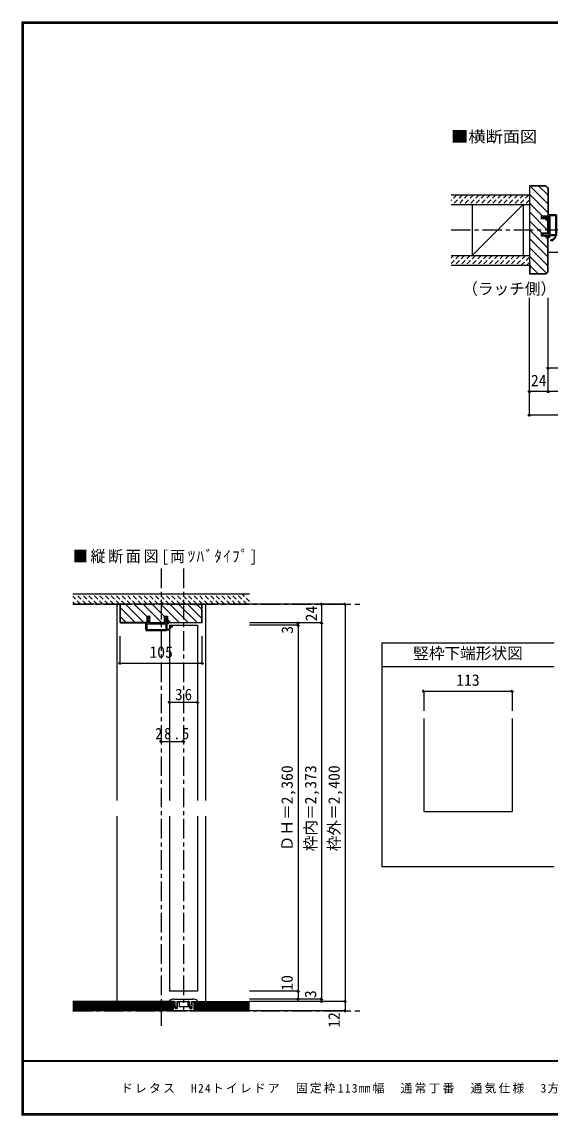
# Model space of a CAD drawing. Units: millimetres at full size, sheet at 1:5. Extents: x -973 to 977, y -718 to 696.
# Drawn here: x -973 to -299, y -701 to 696 of the extents above; entities that cross this region are included whole.
import ezdxf
from ezdxf.enums import TextEntityAlignment as Align

# ---------------------------------------------------------------- set-up
doc = ezdxf.new("R2010")
doc.units = ezdxf.units.MM
doc.header["$LTSCALE"] = 5
doc.header["$PDMODE"] = 32
doc.header["$PDSIZE"] = 2.5
doc.linetypes.add('CHAIN1', pattern=[8, 5, -1, 1, -1])
doc.linetypes.add('DASHED1', pattern=[1.8, 1.2, -0.6])
for name, color, linetype in [('0-0_補助線', 7, 'Continuous'), ('0-1_通り芯', 4, 'CHAIN1'), ('0-3_仕上げ', 7, 'Continuous'), ('0-4_枠', 3, 'Continuous'), ('0-6_扉', 6, 'Continuous'), ('0-7_金物', 7, 'Continuous'), ('0-A_文字', 3, 'Continuous'), ('0-B_寸法', 4, 'DASHED1'), ('0-C_ハッチ', 4, 'Continuous'), ('F-1_枠', 6, 'Continuous'), ('F-A_文字', 7, 'Continuous')]:
    doc.layers.add(name, color=color, linetype=linetype)
doc.styles.add('ＭＳ ゴシック', font='')
doc.styles.get('ＭＳ ゴシック').set_extended_font_data('MS Gothic')

# ---------------------------------------------------------------- blocks, each defined once
blk = doc.blocks.new('2')
at = {"layer": '0-0_補助線'}
for p, q in [((-9.846, -9.622), (-9.846, 15.078)), ((-8.846, 16.078), (0.354, 16.078)), ((-8.846, 15.878), (0.637, 15.878)), ((-8.446, 14.378), (-8.446, -8.922)), ((-8.146, 14.678), (-1.546, 14.678)), ((-1.246, 14.378), (-1.246, -8.922)), ((0.154, 11.653), (2.154, 11.653)), ((0.154, 11.653), (0.154, -8.497)), ((2.154, 10.953), (2.154, 11.653)), ((3.154, 11.653), (2.512, 10.83)), ((3.154, 11.653), (6.154, 11.653)), ((4.154, 13.753), (4.154, 13.053)), ((5.154, 13.053), (4.512, 13.876)), ((7.154, 13.053), (5.154, 13.053)), ((6.154, 10.953), (6.154, 11.653)), ((7.558, 12.258), (6.516, 10.835)), ((-1.48, -10.622), (-8.846, -10.622)), ((-1.546, -9.222), (-8.146, -9.222)), ((-1.189, -10.85), (-0.732, -12.694)), ((0.354, -12.922), (-0.441, -12.922)), ((0.154, -8.497), (2.154, -8.497)), ((4.154, -9.897), (0.154, -9.897)), ((0.154, -9.897), (0.154, -10.622)), ((0.154, -10.622), (0.645, -12.548)), ((2.154, -7.797), (2.154, -8.497)), ((3.154, -8.497), (2.512, -7.674)), ((3.154, -8.497), (6.154, -8.497)), ((4.154, -10.597), (4.154, -9.897)), ((5.154, -9.897), (4.512, -10.72)), ((7.154, -9.897), (5.154, -9.897)), ((6.154, -7.797), (6.154, -8.497)), ((7.558, -9.101), (6.516, -7.679))]:
    blk.add_line(p, q, dxfattribs=at)
for points in [[(-9.646, 15.078), (-9.646, -9.622), (-9.846, -9.622)], [(4.154, 13.053), (0.154, 13.053), (0.649, 15.723)]]:
    blk.add_lwpolyline(points, dxfattribs=at)
for centre, radius, start, end in [((-8.846, 15.078), 1, 90, 180), ((-8.846, 15.078), 0.8, 90, 180), ((-8.146, 14.378), 0.3, 90, 180), ((-1.546, 14.378), 0.3, 0, 90), ((0.354, 15.778), 0.3, 349.49875, 90), ((2.354, 10.953), 0.2, 180, 322.03043), ((4.354, 13.753), 0.2, 37.96957, 180), ((6.354, 10.953), 0.2, 180, 323.78053), ((7.154, 12.553), 0.5, 323.78053, 90), ((-8.846, -9.622), 1, 180, 270), ((-2.846, -10.72), 6, 179.06153, 259.29815), ((-8.146, -8.922), 0.3, 180, 270), ((-2.846, -10.72), 5.3, 178.93757, 259.29815), ((-1.546, -8.922), 0.3, 270, 0), ((-1.48, -10.922), 0.3, 13.9282, 90), ((-0.441, -12.622), 0.3, 193.9282, 270), ((0.354, -12.622), 0.3, 270, 14.29438), ((2.354, -7.797), 0.2, 37.96957, 180), ((4.354, -10.597), 0.2, 180, 322.03043), ((6.354, -7.797), 0.2, 36.21947, 180), ((7.154, -9.397), 0.5, 270, 36.21947), ((-3.896, -16.272), 0.35, 259.29815, 79.29815)]:
    blk.add_arc(centre, radius, start, end, dxfattribs=at)
blk.add_point((-3.896, -16.622), dxfattribs=at)

msp = doc.modelspace()

# ---------------------------------------------------------------- linework, layer by layer
at = {"layer": '0-1_通り芯'}
for p, q in [((-425.347, 430), (428.653, 430)), ((-301.347, 401.5), (304.653, 401.5)), ((-795.476, -2.5), (-795.476, -586.681)), ((-766.976, -2.5), (-766.976, -567.5)), ((-908.333, -48), (-541.619, -48)), ((-908.333, -567.5), (-541.619, -567.5))]:
    msp.add_line(p, q, dxfattribs=at)
at = {"layer": '0-3_仕上げ', "color": 2}
for p, q in [((-425.347, 475), (-325.347, 475)), ((-425.347, 462.5), (-325.347, 462.5)), ((-425.347, 397.5), (-325.347, 397.5)), ((-425.347, 385), (-325.347, 385)), ((-753.476, -555.5), (-682.619, -555.5)), ((-753.476, -567.5), (-753.476, -555.5)), ((-780.476, -567.5), (-908.333, -567.5)), ((-753.476, -567.5), (-682.619, -567.5))]:
    msp.add_line(p, q, dxfattribs=at)
at = {"layer": '0-3_仕上げ', "color": 3}
for p, q in [((-398.347, 462.5), (-398.347, 397.5)), ((-333.347, 462.5), (-333.347, 397.5))]:
    msp.add_line(p, q, dxfattribs=at)
at = {"layer": '0-3_仕上げ'}
for p, q in [((-398.347, 397.5), (-333.347, 462.5)), ((-780.476, -557), (-908.333, -557)), ((-780.476, -558.5), (-908.333, -558.5)), ((-753.476, -557), (-682.619, -557)), ((-753.476, -558.5), (-682.619, -558.5)), ((-780.476, -560), (-908.333, -560)), ((-780.476, -561.5), (-908.333, -561.5)), ((-780.476, -563), (-908.333, -563)), ((-780.476, -564.5), (-908.333, -564.5)), ((-780.476, -566), (-908.333, -566)), ((-753.476, -560), (-682.619, -560)), ((-753.476, -561.5), (-682.619, -561.5)), ((-753.476, -563), (-682.619, -563)), ((-753.476, -564.5), (-682.619, -564.5)), ((-753.476, -566), (-682.619, -566))]:
    msp.add_line(p, q, dxfattribs=at)
at = {"layer": '0-3_仕上げ', "color": 2}
msp.add_lwpolyline([(-780.476, -567.5), (-780.476, -555.5), (-908.333, -555.5)], dxfattribs=at)
at = {"layer": '0-4_枠'}
for p, q in [((-325.347, 486.5), (-325.347, 373.5)), ((-304.175, 486.5), (-325.347, 486.5)), ((-324.847, 471.5), (-324.847, 486)), ((-304.383, 486), (-324.847, 486)), ((-304.383, 486), (-301.847, 483.464)), ((-304.175, 486.5), (-301.347, 483.672)), ((-301.847, 483.464), (-301.847, 448)), ((-301.347, 483.672), (-301.347, 448)), ((-324.847, 471.5), (-325.347, 471.5)), ((-309.847, 448), (-301.347, 448)), ((-309.847, 444.3), (-309.847, 448)), ((-301.347, 444.3), (-309.847, 444.3)), ((-301.847, 425.7), (-301.847, 444.3)), ((-301.347, 425.7), (-301.347, 444.3)), ((-301.347, 425.7), (-309.847, 425.7)), ((-309.847, 422), (-309.847, 425.7)), ((-301.347, 422), (-309.847, 422)), ((-301.847, 376.536), (-301.847, 422)), ((-301.347, 376.328), (-301.347, 422)), ((-324.847, 388.5), (-325.347, 388.5)), ((-324.847, 388.5), (-324.847, 374)), ((-304.175, 373.5), (-325.347, 373.5)), ((-304.382, 374), (-324.847, 374)), ((-304.382, 374), (-301.847, 376.536)), ((-304.175, 373.5), (-301.347, 376.328)), ((-742.976, -48), (-847.976, -48)), ((-847.476, -71.086), (-847.476, -48.5)), ((-837.976, -48.5), (-847.476, -48.5)), ((-837.976, -48), (-837.976, -48.5)), ((-752.976, -48.5), (-752.976, -48)), ((-752.976, -48.5), (-743.476, -48.5)), ((-743.476, -71.086), (-743.476, -48.5)), ((-813.476, -63.5), (-809.776, -63.5)), ((-813.476, -72), (-813.476, -63.5)), ((-809.776, -72), (-809.776, -63.5)), ((-791.176, -72), (-791.176, -63.5)), ((-847.062, -71.5), (-847.476, -71.086)), ((-847.269, -72), (-813.476, -72)), ((-813.476, -71.5), (-847.062, -71.5)), ((-809.776, -71.5), (-791.176, -71.5)), ((-809.776, -72), (-791.176, -72)), ((-787.476, -71.5), (-743.89, -71.5)), ((-743.683, -72), (-787.476, -72)), ((-743.89, -71.5), (-743.476, -71.086)), ((-460.222, -194.266), (-460.222, -312.837)), ((-347.222, -194.266), (-347.222, -312.837)), ((-460.222, -312.837), (-347.222, -312.837))]:
    msp.add_line(p, q, dxfattribs=at)
at = {"layer": '0-4_枠', "color": 4}
for p, q in [((-847.976, -48), (-851.976, -48)), ((-851.976, -48), (-851.976, -298.75)), ((-742.976, -48), (-738.976, -48)), ((-738.976, -48), (-738.976, -298.75)), ((-851.976, -318.75), (-851.976, -555.5)), ((-738.976, -318.75), (-738.976, -555.5))]:
    msp.add_line(p, q, dxfattribs=at)
at = {"layer": '0-4_枠'}
for points in [[(-847.269, -72), (-847.976, -71.293), (-847.976, -48)], [(-743.683, -72), (-742.976, -71.293), (-742.976, -48)], [(-791.176, -63.5), (-787.476, -63.5), (-787.476, -72)]]:
    msp.add_lwpolyline(points, dxfattribs=at)
at = {"layer": '0-6_扉'}
for p, q in [((-784.976, -75), (-748.976, -75)), ((-784.976, -75), (-784.976, -298.75)), ((-748.976, -75), (-748.976, -298.75)), ((-784.976, -318.75), (-784.976, -542.5)), ((-748.976, -318.75), (-748.976, -542.5)), ((-748.976, -542.5), (-784.976, -542.5))]:
    msp.add_line(p, q, dxfattribs=at)
at = {"layer": '0-7_金物'}
for p, q in [((-784.976, -555.5), (-784.976, -555.017)), ((-784.976, -555.5), (-777.626, -555.5)), ((-779.026, -555.8), (-780.476, -555.8)), ((-780.476, -567.5), (-780.476, -555.8)), ((-780.376, -555.8), (-780.376, -567.5)), ((-778.976, -552.5), (-754.976, -552.5)), ((-778.026, -558.05), (-778.026, -556.8)), ((-778.026, -558.05), (-777.819, -558.396)), ((-777.626, -558.5), (-777.833, -558.846)), ((-777.626, -558.5), (-777.626, -555.5)), ((-775.126, -558.5), (-775.126, -555.5)), ((-775.126, -555.5), (-758.826, -555.5)), ((-775.126, -558.5), (-774.919, -558.846)), ((-774.726, -558.05), (-774.933, -558.396)), ((-774.726, -558.05), (-774.726, -556.8)), ((-773.726, -555.8), (-772.376, -555.8)), ((-772.376, -555.8), (-772.376, -562.5)), ((-760.226, -555.8), (-761.576, -555.8)), ((-761.576, -555.8), (-761.576, -562.5)), ((-759.226, -558.05), (-759.226, -556.8)), ((-759.226, -558.05), (-759.019, -558.396)), ((-758.826, -558.5), (-759.033, -558.846)), ((-758.826, -558.5), (-758.826, -555.5)), ((-756.326, -558.5), (-756.326, -555.5)), ((-756.326, -555.5), (-748.976, -555.5)), ((-756.326, -558.5), (-756.119, -558.846)), ((-755.926, -558.05), (-756.133, -558.396)), ((-755.926, -558.05), (-755.926, -556.8)), ((-754.926, -555.8), (-753.476, -555.8)), ((-753.576, -555.8), (-753.576, -567.5)), ((-753.476, -567.5), (-753.476, -555.8)), ((-748.976, -555.5), (-748.976, -555.017)), ((-753.476, -567.5), (-780.476, -567.5)), ((-778.026, -559.05), (-777.819, -558.704)), ((-778.026, -563.8), (-778.026, -559.05)), ((-777.626, -560), (-777.833, -560.346)), ((-777.626, -561), (-777.833, -560.654)), ((-777.626, -561.5), (-777.833, -561.846)), ((-776.743, -563.34), (-777.796, -562.204)), ((-777.626, -561), (-777.626, -561.5)), ((-775.726, -564.8), (-777.026, -564.8)), ((-776.009, -563.34), (-774.956, -562.204)), ((-775.126, -559.5), (-774.919, -559.154)), ((-775.126, -560), (-775.126, -559.5)), ((-775.126, -560), (-774.919, -560.346)), ((-775.126, -561), (-774.919, -560.654)), ((-775.126, -561.5), (-775.126, -561)), ((-775.126, -561.5), (-774.919, -561.846)), ((-774.726, -559.05), (-774.933, -558.704)), ((-774.726, -563.8), (-774.726, -559.05)), ((-767.476, -562.5), (-772.376, -562.5)), ((-766.976, -563), (-767.476, -562.5)), ((-766.976, -563), (-766.476, -562.5)), ((-761.576, -562.5), (-766.476, -562.5)), ((-759.226, -559.05), (-759.019, -558.704)), ((-759.226, -563.8), (-759.226, -559.05)), ((-758.826, -559.5), (-759.033, -559.154)), ((-758.826, -560), (-759.033, -560.346)), ((-758.826, -561), (-759.033, -560.654)), ((-758.826, -561.5), (-759.033, -561.846)), ((-757.943, -563.34), (-758.996, -562.204)), ((-758.826, -560), (-758.826, -559.5)), ((-758.826, -561.5), (-758.826, -561)), ((-758.226, -564.8), (-756.926, -564.8)), ((-757.209, -563.34), (-756.156, -562.204)), ((-756.326, -560), (-756.119, -560.346)), ((-756.326, -561), (-756.119, -560.654)), ((-756.326, -561), (-756.326, -561.5)), ((-756.326, -561.5), (-756.119, -561.846)), ((-755.926, -559.05), (-756.133, -558.704)), ((-755.926, -563.8), (-755.926, -559.05))]:
    msp.add_line(p, q, dxfattribs=at)
for points in [[(-777.626, -560), (-777.626, -559.5), (-777.833, -559.154)], [(-756.326, -560), (-756.326, -559.5), (-756.119, -559.154)]]:
    msp.add_lwpolyline(points, dxfattribs=at)
for centre, radius, start, end in [((-783.976, -555.017), 1, 123.74899, 180), ((-778.976, -562.5), 10, 90, 123.74899), ((-779.026, -556.8), 1, 0, 90), ((-778.076, -558.55), 0.3, 329.05368, 30.94635), ((-774.676, -558.55), 0.3, 149.05365, 210.94632), ((-773.726, -556.8), 1, 90, 180), ((-760.226, -556.8), 1, 0, 90), ((-759.276, -558.55), 0.3, 329.05368, 30.94635), ((-755.876, -558.55), 0.3, 149.05365, 210.94632), ((-754.926, -556.8), 1, 90, 180), ((-754.976, -562.5), 10, 56.25101, 90), ((-749.976, -555.017), 1, 0, 56.25101), ((-777.026, -563.8), 1, 180, 270), ((-777.576, -559), 0.3, 149.05365, 210.94635), ((-777.576, -560.5), 0.3, 149.05365, 210.94635), ((-777.576, -562), 0.3, 149.05362, 222.83826), ((-776.376, -563), 0.5, 222.83826, 317.16174), ((-775.726, -563.8), 1, 270, 0), ((-775.176, -562), 0.3, 317.16174, 30.94632), ((-775.176, -559), 0.3, 329.05365, 30.94632), ((-775.176, -560.5), 0.3, 329.05365, 30.94632), ((-758.226, -563.8), 1, 180, 270), ((-758.776, -559), 0.3, 149.05366, 210.94634), ((-758.776, -560.5), 0.3, 149.05366, 210.94634), ((-758.776, -562), 0.3, 149.0537, 222.83827), ((-757.576, -563), 0.5, 222.83827, 317.16174), ((-756.926, -563.8), 1, 270, 0), ((-756.376, -562), 0.3, 317.16174, 30.94638), ((-756.376, -559), 0.3, 329.05365, 30.94635), ((-756.376, -560.5), 0.3, 329.05365, 30.94635)]:
    msp.add_arc(centre, radius, start, end, dxfattribs=at)
at = {"layer": '0-A_文字'}
for p, q in [((-513.722, -97.5), (-293.722, -97.5)), ((-513.722, -97.5), (-513.722, -383.448)), ((-513.722, -127.5), (-293.722, -127.5)), ((-293.722, -383.448), (-513.722, -383.448))]:
    msp.add_line(p, q, dxfattribs=at)
at = {"layer": '0-B_寸法', "linetype": 'Continuous'}
for p, q in [((-325.347, 193.5), (-325.347, 343.157)), ((-301.347, 223.5), (-301.347, 343.157)), ((304.653, 253.5), (-301.347, 253.5)), ((328.653, 223.5), (-325.347, 223.5)), ((328.653, 193.5), (-325.347, 193.5)), ((-560.619, -48), (-682.619, -48)), ((-590.619, -48), (-590.619, -555.5)), ((-560.619, -48), (-560.619, -567.5)), ((-590.619, -72), (-682.619, -72)), ((-620.619, -75), (-682.619, -75)), ((-620.619, -72), (-620.619, -555.5)), ((-847.976, -123.422), (-847.976, -88.9)), ((-460.222, -159.266), (-347.222, -159.266)), ((-460.222, -159.266), (-460.222, -184.266)), ((-347.222, -159.266), (-347.222, -184.266)), ((-784.976, -173.422), (-748.976, -173.422)), ((-795.476, -223.422), (-766.976, -223.422)), ((-620.619, -542.5), (-682.619, -542.5)), ((-590.619, -552.5), (-682.619, -552.5)), ((-560.619, -555.5), (-682.619, -555.5)), ((-560.619, -567.5), (-682.619, -567.5))]:
    msp.add_line(p, q, dxfattribs=at)
at = {"layer": '0-B_寸法', "color": 2, "linetype": 'Continuous'}
for p, q in [((-682.619, -35.5), (-908.333, -35.5)), ((-682.619, -48), (-908.333, -48))]:
    msp.add_line(p, q, dxfattribs=at)
at = {"layer": '0-B_寸法'}
for p, q in [((-898.361, -48), (-908.333, -38.028)), ((-891.29, -48), (-903.79, -35.5)), ((-884.219, -48), (-896.719, -35.5)), ((-877.148, -48), (-889.648, -35.5)), ((-870.077, -48), (-882.577, -35.5)), ((-863.006, -48), (-875.506, -35.5)), ((-855.934, -48), (-868.434, -35.5)), ((-848.863, -48), (-861.363, -35.5)), ((-841.792, -48), (-854.292, -35.5)), ((-834.721, -48), (-847.221, -35.5)), ((-827.65, -48), (-840.15, -35.5)), ((-820.579, -48), (-833.079, -35.5)), ((-813.508, -48), (-826.008, -35.5)), ((-806.437, -48), (-818.937, -35.5)), ((-799.366, -48), (-811.866, -35.5)), ((-792.295, -48), (-804.795, -35.5)), ((-785.224, -48), (-797.724, -35.5)), ((-778.153, -48), (-790.653, -35.5)), ((-771.082, -48), (-783.582, -35.5)), ((-764.011, -48), (-776.511, -35.5)), ((-756.94, -48), (-769.44, -35.5)), ((-749.868, -48), (-762.368, -35.5)), ((-742.797, -48), (-755.297, -35.5)), ((-735.726, -48), (-748.226, -35.5)), ((-728.655, -48), (-741.155, -35.5)), ((-721.584, -48), (-734.084, -35.5)), ((-714.513, -48), (-727.013, -35.5)), ((-707.442, -48), (-719.942, -35.5)), ((-700.371, -48), (-712.871, -35.5)), ((-693.3, -48), (-705.8, -35.5)), ((-686.229, -48), (-698.729, -35.5)), ((-682.619, -44.539), (-691.658, -35.5)), ((-905.432, -48), (-908.333, -45.099))]:
    msp.add_line(p, q, dxfattribs=at)
at = {"layer": '0-B_寸法', "linetype": 'Continuous'}
msp.add_lwpolyline([(-847.976, -123.422), (-742.976, -123.422), (-742.976, -88.9)], dxfattribs=at)
at = {"layer": '0-B_寸法', "color": 7}
for p in [(-301.347, 253.5), (-325.347, 223.5), (-301.347, 223.5), (-325.347, 193.5), (-590.619, -48), (-560.619, -48), (-620.619, -72), (-620.619, -75), (-590.619, -72), (-847.976, -123.422), (-742.976, -123.422), (-460.222, -159.266), (-347.222, -159.266), (-784.976, -173.422), (-748.976, -173.422), (-795.476, -223.422), (-766.976, -223.422), (-620.619, -542.5), (-620.619, -552.5), (-590.619, -552.5), (-590.619, -555.5), (-560.619, -555.5), (-560.619, -567.5)]:
    msp.add_point(p, dxfattribs=at)
at = {"layer": '0-C_ハッチ', "linetype": 'DASHED1'}
for p, q in [((-424.949, 475), (-425.347, 474.602)), ((-417.878, 475), (-425.347, 467.531)), ((-410.807, 475), (-423.307, 462.5)), ((-403.736, 475), (-416.236, 462.5)), ((-396.665, 475), (-409.165, 462.5)), ((-389.594, 475), (-402.094, 462.5)), ((-382.523, 475), (-395.023, 462.5)), ((-375.452, 475), (-387.952, 462.5)), ((-368.381, 475), (-380.881, 462.5)), ((-361.31, 475), (-373.81, 462.5)), ((-354.239, 475), (-366.739, 462.5)), ((-347.168, 475), (-359.668, 462.5)), ((-340.096, 475), (-352.596, 462.5)), ((-333.025, 475), (-345.525, 462.5)), ((-325.954, 475), (-338.454, 462.5)), ((-325.347, 468.536), (-331.383, 462.5)), ((-422.241, 397.5), (-425.347, 394.394)), ((-415.17, 397.5), (-425.347, 387.323)), ((-408.099, 397.5), (-420.599, 385)), ((-401.028, 397.5), (-413.528, 385)), ((-393.957, 397.5), (-406.457, 385)), ((-386.886, 397.5), (-399.386, 385)), ((-379.815, 397.5), (-392.315, 385)), ((-372.744, 397.5), (-385.244, 385)), ((-365.673, 397.5), (-378.173, 385)), ((-358.601, 397.5), (-371.101, 385)), ((-351.53, 397.5), (-364.03, 385)), ((-344.459, 397.5), (-356.959, 385)), ((-337.388, 397.5), (-349.888, 385)), ((-330.317, 397.5), (-342.817, 385)), ((-325.347, 395.399), (-335.746, 385)), ((-325.347, 388.328), (-328.675, 385))]:
    msp.add_line(p, q, dxfattribs=at)
at = {"layer": '0-C_ハッチ'}
for p, q in [((-324.847, 475.098), (-301.847, 452.098)), ((-301.847, 463.412), (-324.435, 486)), ((-313.122, 486), (-301.847, 474.725)), ((-325.347, 464.284), (-309.063, 448)), ((-325.347, 452.97), (-301.847, 429.47)), ((-325.347, 441.657), (-309.39, 425.7)), ((-305.363, 444.3), (-301.847, 440.784)), ((-325.347, 430.343), (-301.847, 406.843)), ((-325.347, 419.029), (-301.847, 395.529)), ((-305.69, 422), (-301.847, 418.157)), ((-325.347, 407.716), (-301.847, 384.216)), ((-325.347, 396.402), (-303.664, 374.719)), ((-324.847, 384.588), (-314.259, 374)), ((-847.476, -52.912), (-828.888, -71.5)), ((-840.574, -48.5), (-817.574, -71.5)), ((-829.76, -48), (-813.476, -64.284)), ((-818.447, -48), (-794.947, -71.5)), ((-807.133, -48), (-791.176, -63.957)), ((-795.819, -48), (-772.319, -71.5)), ((-784.505, -48), (-761.005, -71.5)), ((-773.192, -48), (-749.692, -71.5)), ((-761.878, -48), (-743.476, -66.402)), ((-750.064, -48.5), (-743.476, -55.088)), ((-847.476, -64.225), (-840.201, -71.5)), ((-787.476, -67.657), (-783.633, -71.5))]:
    msp.add_line(p, q, dxfattribs=at)
at = {"layer": 'F-1_枠'}
for p, q in [((-973.347, 695.833), (-973.347, -700.833)), ((-973.347, 695.833), (976.653, 695.833)), ((-973.347, 695), (976.653, 695)), ((-973.347, 694.167), (976.653, 694.167)), ((-972.514, 695.833), (-972.514, -700.833)), ((-971.68, 695.833), (-971.68, -700.833)), ((976.653, -631.667), (-973.347, -631.667)), ((976.653, -632.5), (-973.347, -632.5)), ((976.653, -699.167), (-973.347, -699.167)), ((976.653, -700), (-973.347, -700)), ((976.653, -700.833), (-973.347, -700.833))]:
    msp.add_line(p, q, dxfattribs=at)

# ---------------------------------------------------------------- block references
at = {"layer": '0-0_補助線', "xscale": -1}
msp.add_blockref('2', (-300.408, 433.422), dxfattribs=at)
at = {"layer": '0-0_補助線', "rotation": 90}
msp.add_blockref('2', (-798.898, -72.154), dxfattribs=at)

# ---------------------------------------------------------------- texts
at = {"layer": '0-A_文字', "color": 7, "style": 'ＭＳ ゴシック', "width": 1.1}
msp.add_text('■横断面図', height=14.66, dxfattribs=at).set_placement((-425.347, 537.5), align=Align.BOTTOM_LEFT)
at = {"layer": '0-A_文字', "color": 7, "style": 'ＭＳ ゴシック'}
for s, p in [('（ラッチ側）', (-411.097, 343.157)), ('竪枠下端形状図', (-473.722, -122.5))]:
    msp.add_text(s, height=14.66, dxfattribs=at).set_placement(p, align=Align.BOTTOM_LEFT)
at = {"layer": '0-A_文字', "color": 7, "insert": (-908.333, 2.5), "char_height": 14.66, "attachment_point": 7, "style": 'ＭＳ ゴシック'}
msp.add_mtext('\\T1.19;\\W0.95;■縦断面図[両ﾂﾊﾞﾀｲﾌﾟ]', dxfattribs=at)
at = {"layer": '0-B_寸法', "color": 7, "style": 'ＭＳ ゴシック'}
for s, p in [('24', (-323.347, 226)), ('105', (-810.476, -120.922)), ('113', (-418.722, -156.766))]:
    msp.add_text(s, height=14.66, dxfattribs=at).set_placement(p, align=Align.BOTTOM_LEFT)
for s, p in [('24', (-592.109, -70)), ('3', (-622.782, -85.885)), ('ＤＨ＝2,360', (-623.028, -363.75)), ('枠内＝2,373', (-593.028, -363.75)), ('枠外＝2,400', (-563.028, -363.75)), ('10', (-623.119, -541.875)), ('3', (-593.119, -551.25)), ('12', (-563.119, -589.238))]:
    msp.add_text(s, height=14.66, rotation=90, dxfattribs=at).set_placement(p, align=Align.BOTTOM_LEFT)
at = {"layer": '0-B_寸法', "color": 7, "char_height": 14.66, "attachment_point": 7, "style": 'ＭＳ ゴシック'}
for s, insert in [('\\T1.27;\\W0.95;36', (-777.601, -170.922)), ('\\T1.28;\\W0.9;28.5', (-803.101, -220.922))]:
    msp.add_mtext(s, dxfattribs=dict(at, insert=insert))
at = {"layer": 'F-A_文字', "insert": (-846.68, -673.333), "char_height": 11, "attachment_point": 7, "style": 'ＭＳ ゴシック'}
msp.add_mtext('\\T1.19;ドレタス\u3000H24トイレドア\u3000固定枠113㎜幅\u3000通常丁番\u3000通気仕様\u30003方枠＋樹脂下枠', dxfattribs=at)

doc.saveas('drawing.dxf')
